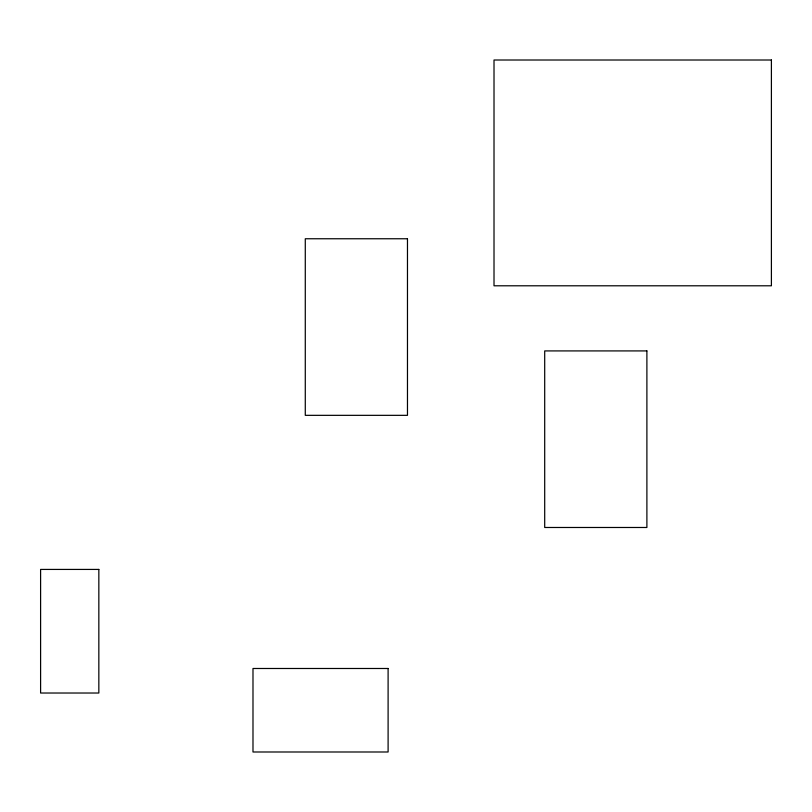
<?xml version="1.0" encoding="UTF-8"?>
<svg xmlns="http://www.w3.org/2000/svg" width="812" height="812" viewBox="0 0 812 812"><rect width="100%" height="100%" fill="white"/><g stroke="black" fill="none" stroke-linecap="round" stroke-linejoin="round"><path stroke-width="1.22" d="M771.4 60.007L494.011 60.007L494.011 285.794L771.4 285.794L771.4 60.007M407.472 238.758L305.282 238.758L305.282 415.338L407.472 415.338L407.472 238.758M646.89 350.916L544.7 350.916L544.7 527.485L646.89 527.485L646.89 350.916M98.841 569.425L40.6 569.425L40.6 693.022L98.841 693.022L98.841 569.425M388.106 668.489L252.989 668.489L252.989 751.993L388.106 751.993L388.106 668.489"/></g></svg>
